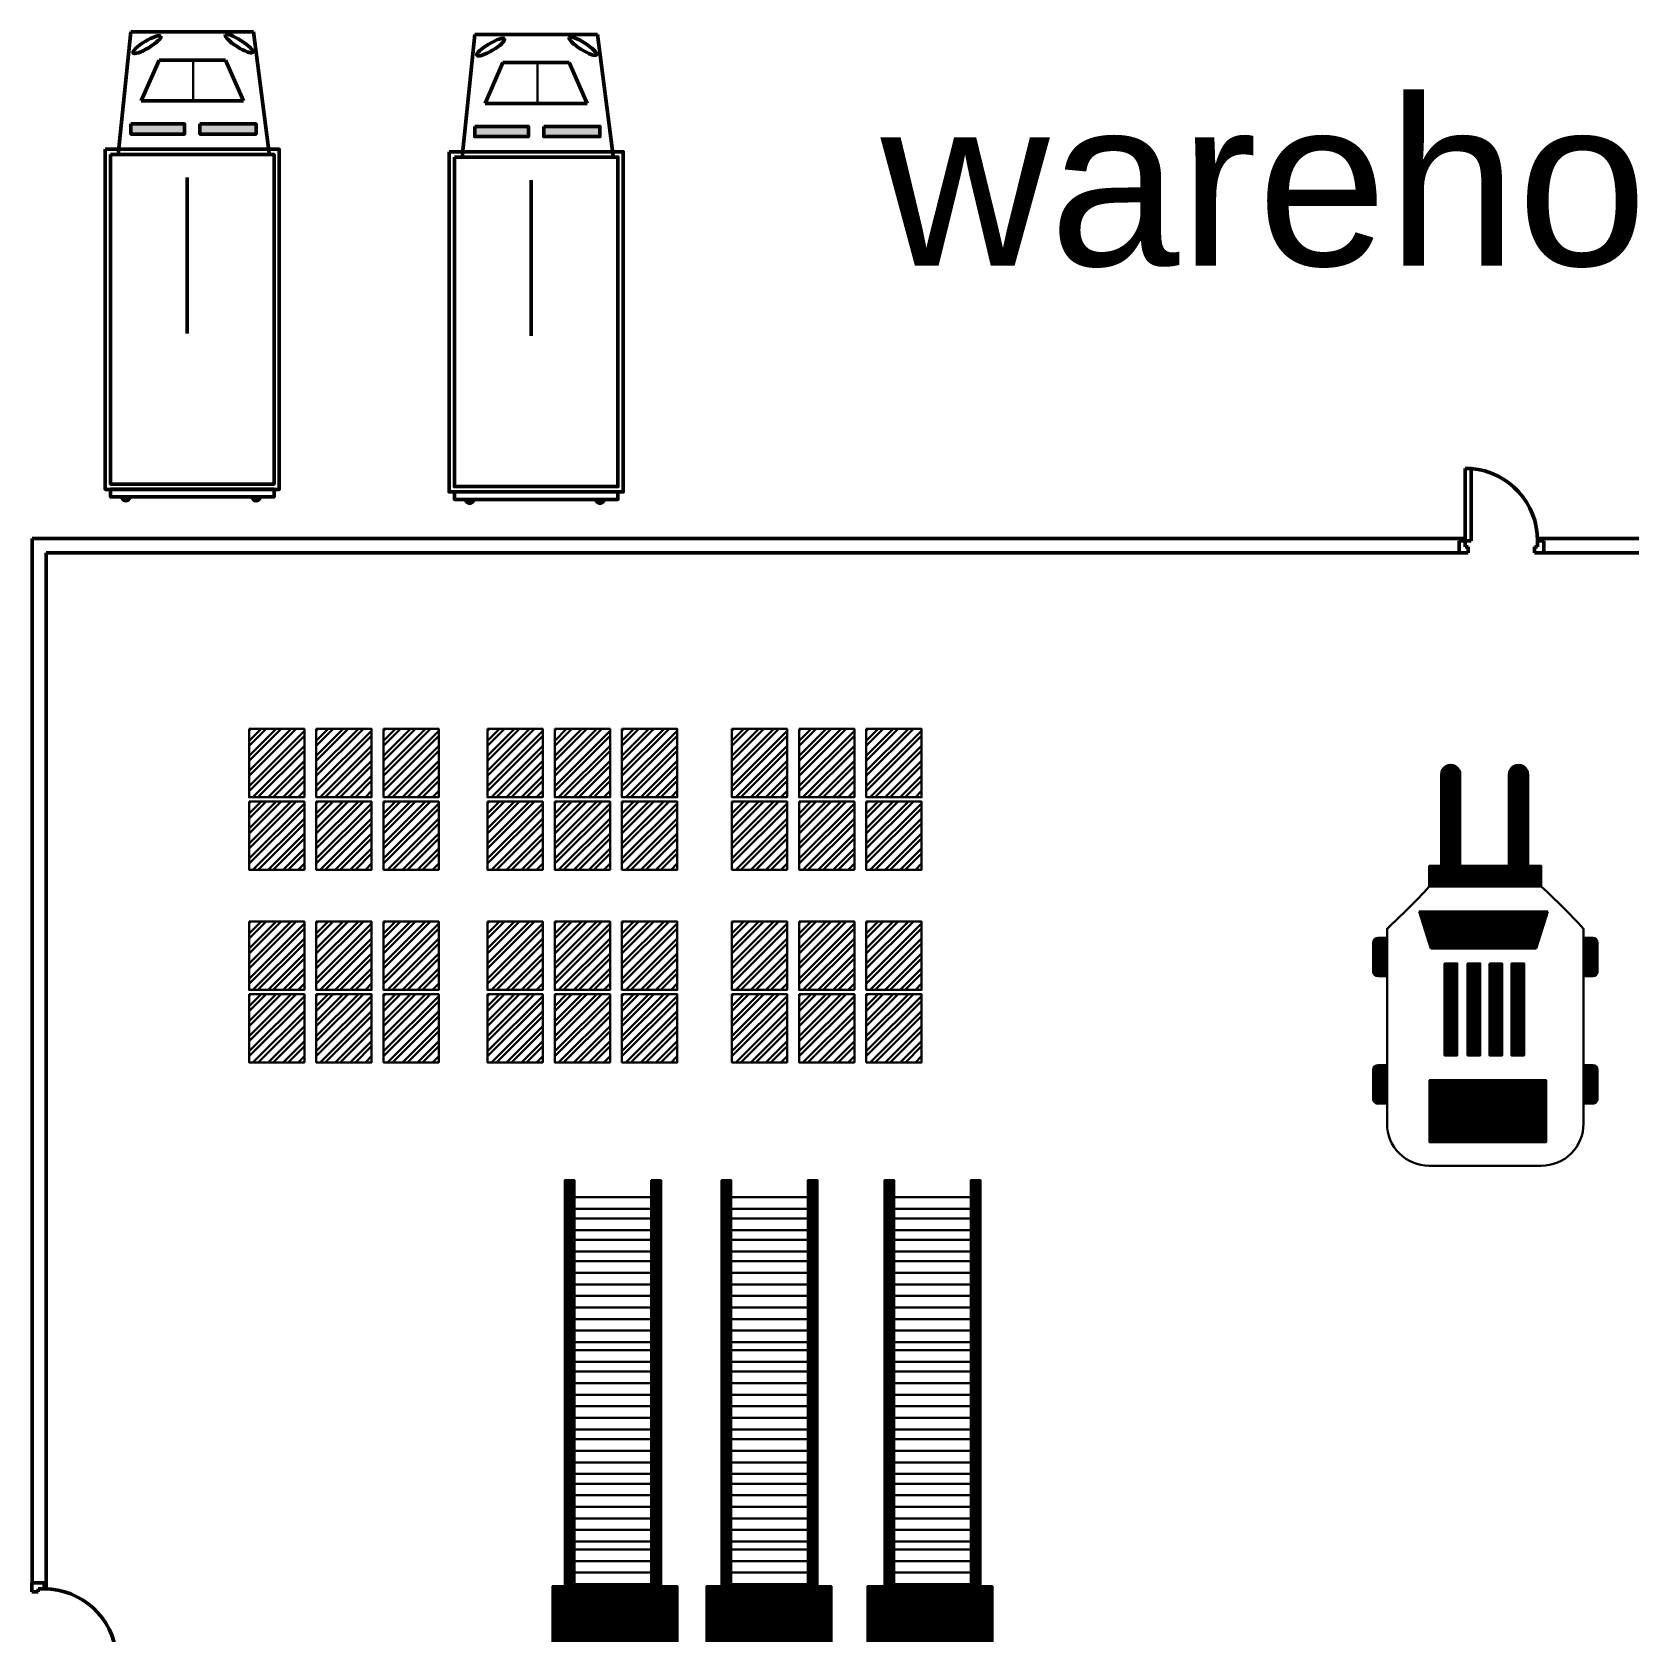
# Model space of a CAD drawing. Header units: feet. Extents: x 9 to 183943, y 42 to 62180.
# Drawn here: x 12800 to 13476, y 41152 to 41830 of the extents above; entities that cross this region are included whole.
import ezdxf

# ---------------------------------------------------------------- set-up
doc = ezdxf.new("R2010")
doc.units = ezdxf.units.FT
doc.header["$LTSCALE"] = 2.5
doc.header["$MEASUREMENT"] = 0
doc.layers.add('1', color=7, linetype='Continuous', lineweight=50)
doc.layers.add('3', color=7, linetype='Continuous', lineweight=30)
doc.styles.get("Standard").update_dxf_attribs({"font": 'arial.ttf'})
pattern_1 = [(45, (11864.1585, 40008.19492), (-0.143763838, 0.143763838), [])]
pattern_2 = [(45, (11864.1585, 40062.19479), (-0.143763838, 0.143763838), [])]
pattern_3 = [(45, (12151.00801, 40437.25002), (-0.083354093, 0.083354093), [])]

msp = doc.modelspace()

# ---------------------------------------------------------------- hatches: boundary and pattern name
at = {"layer": '3'}
h = msp.add_hatch(color=256, dxfattribs=at)
h.dxf.hatch_style = 1
h.set_gradient(color1=(255, 0, 0), color2=(255, 0, 0), tint=1)
h.paths.add_polyline_path([(12841.87, 41790.77), (12841.87, 41786.44), (12864.61, 41786.44), (12864.61, 41790.77)])
h.paths.add_polyline_path([(12987.6, 41789.71), (12987.6, 41785.38), (13010.34, 41785.38), (13010.34, 41789.71)])
h.paths.add_polyline_path([(12894.93, 41786.44), (12894.93, 41790.77), (12871.11, 41790.77), (12871.11, 41786.44)])
h.paths.add_polyline_path([(13016.83, 41789.71), (13016.83, 41785.38), (13040.66, 41785.38), (13040.66, 41789.71)])
h.paths.add_polyline_path([(12841.37, 41632.68), (12838.04, 41632.68, 1)])
h.paths.add_polyline_path([(12896.59, 41632.68), (12893.27, 41632.68, 1)])
h.paths.add_polyline_path([(12987.09, 41631.62), (12983.77, 41631.62, 1)])
h.paths.add_polyline_path([(13042.32, 41631.62), (13038.99, 41631.62, 1)])
h = msp.add_hatch(dxfattribs=at)
h.set_pattern_fill('ANSI32', color=1, scale=12.038418)
h.set_pattern_definition([(45, (12746.29, 40285.492), (-3.192168, 3.192168), []), (45, (12748.418, 40285.492), (-3.192168, 3.192168), [])])
h.paths.add_polyline_path([(12891.94, 41534.31), (12891.94, 41505.36), (12915.37, 41505.36), (12915.37, 41534.31)])
h = msp.add_hatch(dxfattribs=at)
h.set_pattern_fill('ANSI32', color=1, scale=12.038418)
h.set_pattern_definition([(45, (12774.7766, 40285.492), (-3.192168, 3.192168), []), (45, (12776.9047, 40285.492), (-3.192168, 3.192168), [])])
h.paths.add_polyline_path([(12920.43, 41534.31), (12920.43, 41505.36), (12943.86, 41505.36), (12943.86, 41534.31)])
h = msp.add_hatch(dxfattribs=at)
h.set_pattern_fill('ANSI32', color=1, scale=12.038418)
h.set_pattern_definition([(45, (12803.263, 40285.492), (-3.192168, 3.192168), []), (45, (12805.3913, 40285.492), (-3.192168, 3.192168), [])])
h.paths.add_polyline_path([(12948.91, 41534.31), (12948.91, 41505.36), (12972.34, 41505.36), (12972.34, 41534.31)])
h = msp.add_hatch(dxfattribs=at)
h.set_pattern_fill('ANSI32', color=1, scale=12.038418)
h.set_pattern_definition([(45, (12847.3344, 40285.492), (-3.192168, 3.192168), []), (45, (12849.4626, 40285.492), (-3.192168, 3.192168), [])])
h.paths.add_polyline_path([(12992.98, 41534.31), (12992.98, 41505.36), (13016.42, 41505.36), (13016.42, 41534.31)])
h = msp.add_hatch(dxfattribs=at)
h.set_pattern_fill('ANSI32', color=1, scale=12.038418)
h.set_pattern_definition([(45, (12875.821, 40285.492), (-3.192168, 3.192168), []), (45, (12877.949, 40285.492), (-3.192168, 3.192168), [])])
h.paths.add_polyline_path([(13021.47, 41534.31), (13021.47, 41505.36), (13044.9, 41505.36), (13044.9, 41534.31)])
h = msp.add_hatch(dxfattribs=at)
h.set_pattern_fill('ANSI32', color=1, scale=12.038418)
h.set_pattern_definition([(45, (12904.3077, 40285.492), (-3.192168, 3.192168), []), (45, (12906.4358, 40285.492), (-3.192168, 3.192168), [])])
h.paths.add_polyline_path([(13049.96, 41534.31), (13049.96, 41505.36), (13073.39, 41505.36), (13073.39, 41534.31)])
h = msp.add_hatch(dxfattribs=at)
h.set_pattern_fill('ANSI32', color=1, scale=12.038418)
h.set_pattern_definition([(45, (12950.89, 40285.492), (-3.192168, 3.192168), []), (45, (12953.018, 40285.492), (-3.192168, 3.192168), [])])
h.paths.add_polyline_path([(13096.54, 41534.31), (13096.54, 41505.36), (13119.97, 41505.36), (13119.97, 41534.31)])
h = msp.add_hatch(dxfattribs=at)
h.set_pattern_fill('ANSI32', color=1, scale=12.038418)
h.set_pattern_definition([(45, (12979.3766, 40285.492), (-3.192168, 3.192168), []), (45, (12981.5047, 40285.492), (-3.192168, 3.192168), [])])
h.paths.add_polyline_path([(13125.03, 41534.31), (13125.03, 41505.36), (13148.46, 41505.36), (13148.46, 41534.31)])
h = msp.add_hatch(dxfattribs=at)
h.set_pattern_fill('ANSI32', color=1, scale=12.038418)
h.set_pattern_definition([(45, (13007.863, 40285.492), (-3.192168, 3.192168), []), (45, (13009.9913, 40285.492), (-3.192168, 3.192168), [])])
h.paths.add_polyline_path([(13153.51, 41534.31), (13153.51, 41505.36), (13176.94, 41505.36), (13176.94, 41534.31)])
h = msp.add_hatch(dxfattribs=at)
h.set_pattern_fill('ANSI31', color=252, scale=1.626502)
h.set_pattern_definition([(45, (11866.55397, 40008.19492), (-0.143763838, 0.143763838), [])])
h.paths.add_polyline_path([(13396.97, 41470.21), (13405.36, 41470.21), (13405.36, 41475.42), (13396.97, 41475.42)])
edge = h.paths.add_edge_path()
edge.add_line((13397.13, 41514.84), (13397.13, 41475.42))
edge.add_line((13397.13, 41475.42), (13405.27, 41475.42))
edge.add_line((13405.27, 41475.42), (13405.27, 41515.18))
edge.add_arc((13401.2, 41515.01), 4.07, 2.33731, 182.33731)
h = msp.add_hatch(dxfattribs=at)
h.set_pattern_fill('ANSI31', color=252, scale=1.626502)
h.set_pattern_definition([(45, (11895.29969, 40008.19492), (-0.143763838, 0.143763838), [])])
h.paths.add_polyline_path([(13425.72, 41468.14), (13434.1, 41468.14), (13434.1, 41475.42), (13425.72, 41475.42)])
edge = h.paths.add_edge_path()
edge.add_line((13425.87, 41514.84), (13425.87, 41475.42))
edge.add_line((13425.87, 41475.42), (13434.01, 41475.42))
edge.add_line((13434.01, 41475.42), (13434.01, 41515.18))
edge.add_arc((13429.94, 41515.01), 4.07, 2.33731, 182.33731)
h = msp.add_hatch(dxfattribs=at)
h.set_pattern_fill('ANSI32', color=1, scale=12.038418)
h.set_pattern_definition([(45, (12746.29, 40254.708), (-3.192168, 3.192168), []), (45, (12748.418, 40254.708), (-3.192168, 3.192168), [])])
h.paths.add_polyline_path([(12891.94, 41503.52), (12891.94, 41474.58), (12915.37, 41474.58), (12915.37, 41503.52)])
h = msp.add_hatch(dxfattribs=at)
h.set_pattern_fill('ANSI32', color=1, scale=12.038418)
h.set_pattern_definition([(45, (12774.7766, 40254.708), (-3.192168, 3.192168), []), (45, (12776.9047, 40254.708), (-3.192168, 3.192168), [])])
h.paths.add_polyline_path([(12920.43, 41503.52), (12920.43, 41474.58), (12943.86, 41474.58), (12943.86, 41503.52)])
h = msp.add_hatch(dxfattribs=at)
h.set_pattern_fill('ANSI32', color=1, scale=12.038418)
h.set_pattern_definition([(45, (12803.263, 40254.708), (-3.192168, 3.192168), []), (45, (12805.3913, 40254.708), (-3.192168, 3.192168), [])])
h.paths.add_polyline_path([(12948.91, 41503.52), (12948.91, 41474.58), (12972.34, 41474.58), (12972.34, 41503.52)])
h = msp.add_hatch(dxfattribs=at)
h.set_pattern_fill('ANSI32', color=1, scale=12.038418)
h.set_pattern_definition([(45, (12847.3344, 40254.708), (-3.192168, 3.192168), []), (45, (12849.4626, 40254.708), (-3.192168, 3.192168), [])])
h.paths.add_polyline_path([(12992.98, 41503.52), (12992.98, 41474.58), (13016.42, 41474.58), (13016.42, 41503.52)])
h = msp.add_hatch(dxfattribs=at)
h.set_pattern_fill('ANSI32', color=1, scale=12.038418)
h.set_pattern_definition([(45, (12875.821, 40254.708), (-3.192168, 3.192168), []), (45, (12877.949, 40254.708), (-3.192168, 3.192168), [])])
h.paths.add_polyline_path([(13021.47, 41503.52), (13021.47, 41474.58), (13044.9, 41474.58), (13044.9, 41503.52)])
h = msp.add_hatch(dxfattribs=at)
h.set_pattern_fill('ANSI32', color=1, scale=12.038418)
h.set_pattern_definition([(45, (12904.3077, 40254.708), (-3.192168, 3.192168), []), (45, (12906.4358, 40254.708), (-3.192168, 3.192168), [])])
h.paths.add_polyline_path([(13049.96, 41503.52), (13049.96, 41474.58), (13073.39, 41474.58), (13073.39, 41503.52)])
h = msp.add_hatch(dxfattribs=at)
h.set_pattern_fill('ANSI32', color=1, scale=12.038418)
h.set_pattern_definition([(45, (12950.89, 40254.708), (-3.192168, 3.192168), []), (45, (12953.018, 40254.708), (-3.192168, 3.192168), [])])
h.paths.add_polyline_path([(13096.54, 41503.52), (13096.54, 41474.58), (13119.97, 41474.58), (13119.97, 41503.52)])
h = msp.add_hatch(dxfattribs=at)
h.set_pattern_fill('ANSI32', color=1, scale=12.038418)
h.set_pattern_definition([(45, (12979.3766, 40254.708), (-3.192168, 3.192168), []), (45, (12981.5047, 40254.708), (-3.192168, 3.192168), [])])
h.paths.add_polyline_path([(13125.03, 41503.52), (13125.03, 41474.58), (13148.46, 41474.58), (13148.46, 41503.52)])
h = msp.add_hatch(dxfattribs=at)
h.set_pattern_fill('ANSI32', color=1, scale=12.038418)
h.set_pattern_definition([(45, (13007.863, 40254.708), (-3.192168, 3.192168), []), (45, (13009.9913, 40254.708), (-3.192168, 3.192168), [])])
h.paths.add_polyline_path([(13153.51, 41503.52), (13153.51, 41474.58), (13176.94, 41474.58), (13176.94, 41503.52)])
h = msp.add_hatch(dxfattribs=at)
h.set_pattern_fill('ANSI31', color=252, scale=2.994345)
h.set_pattern_definition([(45, (11823.1444, 38582.4645), (-0.26466524, 0.26466524), [])])
h.paths.add_polyline_path([(13392.09, 41467.49), (13439.59, 41467.49), (13439.59, 41476.2), (13392.09, 41476.2)])
h = msp.add_hatch(dxfattribs=at)
h.set_pattern_fill('ANSI31', scale=1.478574)
h.set_pattern_definition([(45, (12004.34691, 40150.37066), (-0.130688722, 0.130688722), [])])
h.paths.add_polyline_path([(13387.88, 41456.96), (13392.72, 41441.24), (13437.46, 41441.24), (13442.29, 41456.96)])
h.paths.add_polyline_path([(13403.97, 41434.9), (13398.6, 41434.9), (13398.6, 41395.86), (13403.97, 41395.86)])
h.paths.add_polyline_path([(13408.36, 41395.86), (13413.72, 41395.86), (13413.72, 41434.9), (13408.36, 41434.9)])
h.paths.add_polyline_path([(13417.63, 41395.86), (13422.99, 41395.86), (13422.99, 41434.9), (13417.63, 41434.9)])
h.paths.add_polyline_path([(13426.9, 41395.86), (13432.27, 41395.86), (13432.27, 41434.9), (13426.9, 41434.9)])
h = msp.add_hatch(dxfattribs=at)
h.set_pattern_fill('ANSI32', color=1, scale=12.038418)
h.set_pattern_definition([(45, (12746.29, 40203.8094), (-3.192168, 3.192168), []), (45, (12748.418, 40203.8094), (-3.192168, 3.192168), [])])
h.paths.add_polyline_path([(12891.94, 41452.63), (12891.94, 41423.68), (12915.37, 41423.68), (12915.37, 41452.63)])
h = msp.add_hatch(dxfattribs=at)
h.set_pattern_fill('ANSI32', color=1, scale=12.038418)
h.set_pattern_definition([(45, (12774.7766, 40203.8094), (-3.192168, 3.192168), []), (45, (12776.9047, 40203.8094), (-3.192168, 3.192168), [])])
h.paths.add_polyline_path([(12920.43, 41452.63), (12920.43, 41423.68), (12943.86, 41423.68), (12943.86, 41452.63)])
h = msp.add_hatch(dxfattribs=at)
h.set_pattern_fill('ANSI32', color=1, scale=12.038418)
h.set_pattern_definition([(45, (12803.263, 40203.8094), (-3.192168, 3.192168), []), (45, (12805.3913, 40203.8094), (-3.192168, 3.192168), [])])
h.paths.add_polyline_path([(12948.91, 41452.63), (12948.91, 41423.68), (12972.34, 41423.68), (12972.34, 41452.63)])
h = msp.add_hatch(dxfattribs=at)
h.set_pattern_fill('ANSI32', color=1, scale=12.038418)
h.set_pattern_definition([(45, (12847.3344, 40203.8094), (-3.192168, 3.192168), []), (45, (12849.4626, 40203.8094), (-3.192168, 3.192168), [])])
h.paths.add_polyline_path([(12992.98, 41452.63), (12992.98, 41423.68), (13016.42, 41423.68), (13016.42, 41452.63)])
h = msp.add_hatch(dxfattribs=at)
h.set_pattern_fill('ANSI32', color=1, scale=12.038418)
h.set_pattern_definition([(45, (12875.821, 40203.8094), (-3.192168, 3.192168), []), (45, (12877.949, 40203.8094), (-3.192168, 3.192168), [])])
h.paths.add_polyline_path([(13021.47, 41452.63), (13021.47, 41423.68), (13044.9, 41423.68), (13044.9, 41452.63)])
h = msp.add_hatch(dxfattribs=at)
h.set_pattern_fill('ANSI32', color=1, scale=12.038418)
h.set_pattern_definition([(45, (12904.3077, 40203.8094), (-3.192168, 3.192168), []), (45, (12906.4358, 40203.8094), (-3.192168, 3.192168), [])])
h.paths.add_polyline_path([(13049.96, 41452.63), (13049.96, 41423.68), (13073.39, 41423.68), (13073.39, 41452.63)])
h = msp.add_hatch(dxfattribs=at)
h.set_pattern_fill('ANSI32', color=1, scale=12.038418)
h.set_pattern_definition([(45, (12950.89, 40203.8094), (-3.192168, 3.192168), []), (45, (12953.018, 40203.8094), (-3.192168, 3.192168), [])])
h.paths.add_polyline_path([(13096.54, 41452.63), (13096.54, 41423.68), (13119.97, 41423.68), (13119.97, 41452.63)])
h = msp.add_hatch(dxfattribs=at)
h.set_pattern_fill('ANSI32', color=1, scale=12.038418)
h.set_pattern_definition([(45, (12979.3766, 40203.8094), (-3.192168, 3.192168), []), (45, (12981.5047, 40203.8094), (-3.192168, 3.192168), [])])
h.paths.add_polyline_path([(13125.03, 41452.63), (13125.03, 41423.68), (13148.46, 41423.68), (13148.46, 41452.63)])
h = msp.add_hatch(dxfattribs=at)
h.set_pattern_fill('ANSI32', color=1, scale=12.038418)
h.set_pattern_definition([(45, (13007.863, 40203.8094), (-3.192168, 3.192168), []), (45, (13009.9913, 40203.8094), (-3.192168, 3.192168), [])])
h.paths.add_polyline_path([(13153.51, 41452.63), (13153.51, 41423.68), (13176.94, 41423.68), (13176.94, 41452.63)])
h = msp.add_hatch(dxfattribs=at)
h.set_pattern_fill('ANSI31', color=18, scale=1.626502)
h.set_pattern_definition(pattern_2)
h.paths.add_polyline_path([(13368.32, 41443.77, -0.414214), (13370.28, 41445.73), (13374.2, 41445.73), (13374.2, 41429.43), (13370.28, 41429.43, -0.414214), (13368.32, 41431.38)])
h = msp.add_hatch(dxfattribs=at)
h.set_pattern_fill('ANSI31', color=18, scale=1.626502)
h.set_pattern_definition(pattern_2)
h.paths.add_polyline_path([(13463.36, 41443.77, 0.414214), (13461.4, 41445.73), (13457.48, 41445.73), (13457.48, 41429.43), (13461.4, 41429.43, 0.414214), (13463.36, 41431.38)])
h = msp.add_hatch(dxfattribs=at)
h.set_pattern_fill('ANSI32', color=1, scale=12.038418)
h.set_pattern_definition([(45, (12746.29, 40173.0255), (-3.192168, 3.192168), []), (45, (12748.418, 40173.0255), (-3.192168, 3.192168), [])])
h.paths.add_polyline_path([(12891.94, 41421.84), (12891.94, 41392.9), (12915.37, 41392.9), (12915.37, 41421.84)])
h = msp.add_hatch(dxfattribs=at)
h.set_pattern_fill('ANSI32', color=1, scale=12.038418)
h.set_pattern_definition([(45, (12774.7766, 40173.0255), (-3.192168, 3.192168), []), (45, (12776.9047, 40173.0255), (-3.192168, 3.192168), [])])
h.paths.add_polyline_path([(12920.43, 41421.84), (12920.43, 41392.9), (12943.86, 41392.9), (12943.86, 41421.84)])
h = msp.add_hatch(dxfattribs=at)
h.set_pattern_fill('ANSI32', color=1, scale=12.038418)
h.set_pattern_definition([(45, (12803.263, 40173.0255), (-3.192168, 3.192168), []), (45, (12805.3913, 40173.0255), (-3.192168, 3.192168), [])])
h.paths.add_polyline_path([(12948.91, 41421.84), (12948.91, 41392.9), (12972.34, 41392.9), (12972.34, 41421.84)])
h = msp.add_hatch(dxfattribs=at)
h.set_pattern_fill('ANSI32', color=1, scale=12.038418)
h.set_pattern_definition([(45, (12847.3344, 40173.0255), (-3.192168, 3.192168), []), (45, (12849.4626, 40173.0255), (-3.192168, 3.192168), [])])
h.paths.add_polyline_path([(12992.98, 41421.84), (12992.98, 41392.9), (13016.42, 41392.9), (13016.42, 41421.84)])
h = msp.add_hatch(dxfattribs=at)
h.set_pattern_fill('ANSI32', color=1, scale=12.038418)
h.set_pattern_definition([(45, (12875.821, 40173.0255), (-3.192168, 3.192168), []), (45, (12877.949, 40173.0255), (-3.192168, 3.192168), [])])
h.paths.add_polyline_path([(13021.47, 41421.84), (13021.47, 41392.9), (13044.9, 41392.9), (13044.9, 41421.84)])
h = msp.add_hatch(dxfattribs=at)
h.set_pattern_fill('ANSI32', color=1, scale=12.038418)
h.set_pattern_definition([(45, (12904.3077, 40173.0255), (-3.192168, 3.192168), []), (45, (12906.4358, 40173.0255), (-3.192168, 3.192168), [])])
h.paths.add_polyline_path([(13049.96, 41421.84), (13049.96, 41392.9), (13073.39, 41392.9), (13073.39, 41421.84)])
h = msp.add_hatch(dxfattribs=at)
h.set_pattern_fill('ANSI32', color=1, scale=12.038418)
h.set_pattern_definition([(45, (12950.89, 40173.0255), (-3.192168, 3.192168), []), (45, (12953.018, 40173.0255), (-3.192168, 3.192168), [])])
h.paths.add_polyline_path([(13096.54, 41421.84), (13096.54, 41392.9), (13119.97, 41392.9), (13119.97, 41421.84)])
h = msp.add_hatch(dxfattribs=at)
h.set_pattern_fill('ANSI32', color=1, scale=12.038418)
h.set_pattern_definition([(45, (12979.3766, 40173.0255), (-3.192168, 3.192168), []), (45, (12981.5047, 40173.0255), (-3.192168, 3.192168), [])])
h.paths.add_polyline_path([(13125.03, 41421.84), (13125.03, 41392.9), (13148.46, 41392.9), (13148.46, 41421.84)])
h = msp.add_hatch(dxfattribs=at)
h.set_pattern_fill('ANSI32', color=1, scale=12.038418)
h.set_pattern_definition([(45, (13007.863, 40173.0255), (-3.192168, 3.192168), []), (45, (13009.9913, 40173.0255), (-3.192168, 3.192168), [])])
h.paths.add_polyline_path([(13153.51, 41421.84), (13153.51, 41392.9), (13176.94, 41392.9), (13176.94, 41421.84)])
h = msp.add_hatch(dxfattribs=at)
h.set_pattern_fill('ANSI31', color=18, scale=1.626502)
h.set_pattern_definition(pattern_1)
h.paths.add_polyline_path([(13374.2, 41375.43), (13370.28, 41375.43, -0.414214), (13368.32, 41377.38), (13368.32, 41389.77, -0.414214), (13370.28, 41391.73), (13374.2, 41391.73)])
h = msp.add_hatch(dxfattribs=at)
h.set_pattern_fill('ANSI31', color=18, scale=1.626502)
h.set_pattern_definition(pattern_1)
h.paths.add_polyline_path([(13457.48, 41375.43), (13461.4, 41375.43, 0.414214), (13463.36, 41377.38), (13463.36, 41389.77, 0.414214), (13461.4, 41391.73), (13457.48, 41391.73)])
h = msp.add_hatch(dxfattribs=at)
h.set_pattern_fill('ANSI31', color=252, scale=2.056785)
h.set_pattern_definition([(45, (11453.19669, 39635.93178), (-0.18179579, 0.18179579), [])])
h.paths.add_polyline_path([(13392.26, 41385.44), (13392.26, 41359.04), (13441.62, 41359.04), (13441.62, 41385.44)])
h = msp.add_hatch(dxfattribs=at)
h.set_pattern_fill('ANSI31', color=252, scale=0.943044)
h.set_pattern_definition(pattern_3)
h.paths.add_polyline_path([(13029.92, 41342.95), (13025.78, 41342.95), (13025.78, 41170.94), (13029.92, 41170.94)])
h.paths.add_polyline_path([(13066.52, 41342.95), (13062.37, 41342.95), (13062.37, 41170.94), (13066.52, 41170.94)])
h.paths.add_polyline_path([(13096.32, 41342.95), (13092.17, 41342.95), (13092.17, 41170.94), (13096.32, 41170.94)])
h.paths.add_polyline_path([(13132.91, 41342.95), (13128.76, 41342.95), (13128.76, 41170.94), (13132.91, 41170.94)])
h.paths.add_polyline_path([(13165.35, 41342.95), (13161.2, 41342.95), (13161.2, 41170.94), (13165.35, 41170.94)])
h.paths.add_polyline_path([(13201.94, 41342.95), (13197.79, 41342.95), (13197.79, 41170.94), (13201.94, 41170.94)])
h = msp.add_hatch(dxfattribs=at)
h.set_pattern_fill('ANSI31', color=252, scale=0.943044)
h.set_pattern_definition(pattern_3)
h.paths.add_polyline_path([(13073.46, 41170.83), (13020.51, 41170.83), (13020.51, 41121.57), (13073.46, 41121.57)])
h.paths.add_polyline_path([(13085.77, 41170.83), (13085.77, 41121.57), (13138.71, 41121.57), (13138.71, 41170.83)])
h.paths.add_polyline_path([(13154.05, 41170.83), (13154.05, 41121.57), (13206.99, 41121.57), (13206.99, 41170.83)])

# ---------------------------------------------------------------- linework, layer by layer
at = {"layer": '1'}
for p, q in [((12836.46, 41777.78), (12841.87, 41829.76)), ((12841.87, 41829.76), (12893.85, 41829.76)), ((12893.85, 41829.76), (12900.61, 41777.24)), ((12982.18, 41776.72), (12987.6, 41828.69)), ((12987.6, 41828.69), (13039.57, 41828.69)), ((13039.57, 41828.69), (13046.34, 41776.18)), ((12853.78, 41817.84), (12846.2, 41800.52)), ((12881.94, 41817.84), (12853.78, 41817.84)), ((12889.52, 41800.52), (12881.94, 41817.84)), ((12999.51, 41816.78), (12991.93, 41799.46)), ((13027.66, 41816.78), (12999.51, 41816.78)), ((13035.24, 41799.46), (13027.66, 41816.78)), ((12846.2, 41800.52), (12849.45, 41800.52)), ((12848.37, 41800.52), (12889.52, 41800.52)), ((12991.93, 41799.46), (12995.18, 41799.46)), ((12994.09, 41799.46), (13035.24, 41799.46)), ((12865.69, 41768.03), (12865.69, 41701.98)), ((13011.42, 41766.97), (13011.42, 41700.92)), ((13409.91, 41644.74), (13407.35, 41644.74)), ((13407.35, 41644.74), (13407.35, 41614.05)), ((13409.91, 41614.05), (13409.91, 41644.74)), ((12800, 41615), (13407.35, 41615)), ((12800, 41615), (13407.35, 41615)), ((12800, 41172.3), (12800, 41615)), ((12800, 41172.3), (12800, 41615)), ((13404.8, 41614.05), (13404.8, 41608.94)), ((13407.35, 41614.05), (13404.8, 41614.05)), ((13407.35, 41614.05), (13409.91, 41614.05)), ((13407.35, 41611.49), (13407.35, 41614.05)), ((13408.63, 41611.49), (13407.35, 41611.49)), ((13408.63, 41608.94), (13408.63, 41611.49)), ((13436.76, 41608.94), (13436.76, 41611.49)), ((13436.76, 41611.49), (13438.04, 41611.49)), ((13438.02, 41615), (14086.35, 41615)), ((13438.02, 41615), (13760, 41615)), ((13438.04, 41614.05), (13438.04, 41614.05)), ((13438.04, 41611.49), (13438.04, 41614.05)), ((13438.04, 41614.05), (13440.6, 41614.05)), ((13440.6, 41614.05), (13440.6, 41608.94)), ((12806, 41609), (13408.63, 41609)), ((12806, 41169.72), (12806, 41609)), ((13404.8, 41608.94), (13408.63, 41608.94)), ((13436.76, 41609), (14087.63, 41609)), ((13440.6, 41608.94), (13436.76, 41608.94)), ((12805.05, 41172.3), (12799.94, 41172.3)), ((12799.94, 41172.3), (12799.94, 41168.46)), ((12802.49, 41168.46), (12802.49, 41169.74)), ((12802.49, 41169.74), (12805.05, 41169.74)), ((12805.05, 41169.74), (12805.05, 41172.3)), ((12805.05, 41169.74), (12805.05, 41169.74)), ((12799.94, 41168.46), (12802.49, 41168.46))]:
    msp.add_line(p, q, dxfattribs=at)
for points in [[(12841.87, 41790.77), (12864.61, 41790.77), (12864.61, 41786.44), (12841.87, 41786.44)], [(12871.11, 41790.77), (12894.93, 41790.77), (12894.93, 41786.44), (12871.11, 41786.44)], [(12987.6, 41789.71), (13010.34, 41789.71), (13010.34, 41785.38), (12987.6, 41785.38)], [(13016.83, 41789.71), (13040.66, 41789.71), (13040.66, 41785.38), (13016.83, 41785.38)], [(12830.96, 41780.03), (12904.76, 41780.03), (12904.76, 41635.84), (12830.96, 41635.84)], [(12976.68, 41778.97), (13050.49, 41778.97), (13050.49, 41634.78), (12976.68, 41634.78)], [(12833.21, 41777.78), (12902.51, 41777.78), (12902.51, 41638.09), (12833.21, 41638.09)], [(12978.93, 41776.72), (13048.24, 41776.72), (13048.24, 41637.03), (12978.93, 41637.03)], [(12833.21, 41635.93), (12902.51, 41635.93), (12902.51, 41632.68), (12833.21, 41632.68)], [(12978.93, 41634.87), (13048.24, 41634.87), (13048.24, 41631.62), (12978.93, 41631.62)]]:
    msp.add_lwpolyline(points, close=True, dxfattribs=at)
for centre, radius, start, end in [((13407.15, 41613.97), 30.89, 0.14634, 84.87455), ((12839.7, 41632.68), 1.66, 167.47119, 12.52881), ((12894.93, 41632.68), 1.66, 167.47119, 12.52881), ((12985.43, 41631.62), 1.66, 167.47119, 12.52881), ((13040.66, 41631.62), 1.66, 167.47119, 12.52881), ((12804.97, 41138.85), 30.89, 5.12545, 89.85366)]:
    msp.add_arc(centre, radius, start, end, dxfattribs=at)
for centre, major_axis in [((12848.63, 41824.4), (5.87, 3.52)), ((12887.68, 41824.83), (-5.78, 3.68)), ((12994.35, 41823.34), (5.87, 3.52)), ((13033.4, 41823.77), (-5.78, 3.68))]:
    msp.add_ellipse(centre, major_axis=major_axis, ratio=0.223607, dxfattribs=at)
at = {"layer": '3'}
for p, q in [((12868.28, 41817.78), (12868.28, 41800.52)), ((13014.17, 41816.61), (13014.17, 41799.35)), ((13405.27, 41476.2), (13397.13, 41476.2)), ((13442.29, 41456.96), (13387.88, 41456.96)), ((13387.88, 41456.96), (13392.72, 41441.24)), ((13442.29, 41456.96), (13437.46, 41441.24)), ((13368.32, 41443.77), (13368.32, 41431.38)), ((13374.2, 41445.73), (13370.28, 41445.73)), ((13374.2, 41446.02), (13374.2, 41428.46)), ((13437.46, 41441.24), (13392.72, 41441.24)), ((13457.48, 41446.02), (13457.48, 41428.46)), ((13457.48, 41445.73), (13461.4, 41445.73)), ((13463.36, 41443.77), (13463.36, 41431.38)), ((13370.28, 41429.43), (13374.2, 41429.43)), ((13461.4, 41429.43), (13457.48, 41429.43)), ((13368.32, 41389.77), (13368.32, 41377.38)), ((13374.2, 41391.73), (13370.28, 41391.73)), ((13374.2, 41392.02), (13374.2, 41375.11)), ((13457.48, 41391.73), (13461.4, 41391.73)), ((13463.36, 41389.77), (13463.36, 41377.38)), ((13370.28, 41375.43), (13374.2, 41375.43)), ((13461.4, 41375.43), (13457.48, 41375.43))]:
    msp.add_line(p, q, dxfattribs=at)
for points in [[(12891.94, 41534.31), (12915.37, 41534.31), (12915.37, 41505.36), (12891.94, 41505.36)], [(12920.43, 41534.31), (12943.86, 41534.31), (12943.86, 41505.36), (12920.43, 41505.36)], [(12948.91, 41534.31), (12972.34, 41534.31), (12972.34, 41505.36), (12948.91, 41505.36)], [(12992.98, 41534.31), (13016.42, 41534.31), (13016.42, 41505.36), (12992.98, 41505.36)], [(13021.47, 41534.31), (13044.9, 41534.31), (13044.9, 41505.36), (13021.47, 41505.36)], [(13049.96, 41534.31), (13073.39, 41534.31), (13073.39, 41505.36), (13049.96, 41505.36)], [(13096.54, 41534.31), (13119.97, 41534.31), (13119.97, 41505.36), (13096.54, 41505.36)], [(13125.03, 41534.31), (13148.46, 41534.31), (13148.46, 41505.36), (13125.03, 41505.36)], [(13153.51, 41534.31), (13176.94, 41534.31), (13176.94, 41505.36), (13153.51, 41505.36)], [(12891.94, 41503.52), (12915.37, 41503.52), (12915.37, 41474.58), (12891.94, 41474.58)], [(12920.43, 41503.52), (12943.86, 41503.52), (12943.86, 41474.58), (12920.43, 41474.58)], [(12948.91, 41503.52), (12972.34, 41503.52), (12972.34, 41474.58), (12948.91, 41474.58)], [(12992.98, 41503.52), (13016.42, 41503.52), (13016.42, 41474.58), (12992.98, 41474.58)], [(13021.47, 41503.52), (13044.9, 41503.52), (13044.9, 41474.58), (13021.47, 41474.58)], [(13049.96, 41503.52), (13073.39, 41503.52), (13073.39, 41474.58), (13049.96, 41474.58)], [(13096.54, 41503.52), (13119.97, 41503.52), (13119.97, 41474.58), (13096.54, 41474.58)], [(13125.03, 41503.52), (13148.46, 41503.52), (13148.46, 41474.58), (13125.03, 41474.58)], [(13153.51, 41503.52), (13176.94, 41503.52), (13176.94, 41474.58), (13153.51, 41474.58)], [(13392.09, 41467.49), (13439.59, 41467.49), (13439.59, 41476.2), (13392.09, 41476.2)], [(12891.94, 41452.63), (12915.37, 41452.63), (12915.37, 41423.68), (12891.94, 41423.68)], [(12920.43, 41452.63), (12943.86, 41452.63), (12943.86, 41423.68), (12920.43, 41423.68)], [(12948.91, 41452.63), (12972.34, 41452.63), (12972.34, 41423.68), (12948.91, 41423.68)], [(12992.98, 41452.63), (13016.42, 41452.63), (13016.42, 41423.68), (12992.98, 41423.68)], [(13021.47, 41452.63), (13044.9, 41452.63), (13044.9, 41423.68), (13021.47, 41423.68)], [(13049.96, 41452.63), (13073.39, 41452.63), (13073.39, 41423.68), (13049.96, 41423.68)], [(13096.54, 41452.63), (13119.97, 41452.63), (13119.97, 41423.68), (13096.54, 41423.68)], [(13125.03, 41452.63), (13148.46, 41452.63), (13148.46, 41423.68), (13125.03, 41423.68)], [(13153.51, 41452.63), (13176.94, 41452.63), (13176.94, 41423.68), (13153.51, 41423.68)], [(13398.6, 41434.9), (13403.97, 41434.9), (13403.97, 41395.86), (13398.6, 41395.86)], [(13408.36, 41434.9), (13413.72, 41434.9), (13413.72, 41395.86), (13408.36, 41395.86)], [(13417.63, 41434.9), (13422.99, 41434.9), (13422.99, 41395.86), (13417.63, 41395.86)], [(13426.9, 41434.9), (13432.27, 41434.9), (13432.27, 41395.86), (13426.9, 41395.86)], [(12891.94, 41421.84), (12915.37, 41421.84), (12915.37, 41392.9), (12891.94, 41392.9)], [(12920.43, 41421.84), (12943.86, 41421.84), (12943.86, 41392.9), (12920.43, 41392.9)], [(12948.91, 41421.84), (12972.34, 41421.84), (12972.34, 41392.9), (12948.91, 41392.9)], [(12992.98, 41421.84), (13016.42, 41421.84), (13016.42, 41392.9), (12992.98, 41392.9)], [(13021.47, 41421.84), (13044.9, 41421.84), (13044.9, 41392.9), (13021.47, 41392.9)], [(13049.96, 41421.84), (13073.39, 41421.84), (13073.39, 41392.9), (13049.96, 41392.9)], [(13096.54, 41421.84), (13119.97, 41421.84), (13119.97, 41392.9), (13096.54, 41392.9)], [(13125.03, 41421.84), (13148.46, 41421.84), (13148.46, 41392.9), (13125.03, 41392.9)], [(13153.51, 41421.84), (13176.94, 41421.84), (13176.94, 41392.9), (13153.51, 41392.9)], [(13392.26, 41385.44), (13441.62, 41385.44), (13441.62, 41359.04), (13392.26, 41359.04)], [(13025.78, 41342.95), (13029.92, 41342.95), (13029.92, 41170.94), (13025.78, 41170.94)], [(13062.37, 41342.95), (13066.52, 41342.95), (13066.52, 41170.94), (13062.37, 41170.94)], [(13092.17, 41342.95), (13096.32, 41342.95), (13096.32, 41170.94), (13092.17, 41170.94)], [(13128.76, 41342.95), (13132.91, 41342.95), (13132.91, 41170.94), (13128.76, 41170.94)], [(13161.2, 41342.95), (13165.35, 41342.95), (13165.35, 41170.94), (13161.2, 41170.94)], [(13197.79, 41342.95), (13201.94, 41342.95), (13201.94, 41170.94), (13197.79, 41170.94)], [(13029.92, 41335.78), (13062.37, 41335.78), (13062.37, 41330.88), (13029.92, 41330.88)], [(13096.32, 41335.78), (13128.76, 41335.78), (13128.76, 41330.88), (13096.32, 41330.88)], [(13165.35, 41335.78), (13197.79, 41335.78), (13197.79, 41330.88), (13165.35, 41330.88)], [(13029.92, 41326.73), (13062.37, 41326.73), (13062.37, 41321.83), (13029.92, 41321.83)], [(13096.32, 41326.73), (13128.76, 41326.73), (13128.76, 41321.83), (13096.32, 41321.83)], [(13165.35, 41326.73), (13197.79, 41326.73), (13197.79, 41321.83), (13165.35, 41321.83)], [(13029.92, 41317.68), (13062.37, 41317.68), (13062.37, 41312.77), (13029.92, 41312.77)], [(13096.32, 41317.68), (13128.76, 41317.68), (13128.76, 41312.77), (13096.32, 41312.77)], [(13165.35, 41317.68), (13197.79, 41317.68), (13197.79, 41312.77), (13165.35, 41312.77)], [(13029.92, 41308.62), (13062.37, 41308.62), (13062.37, 41303.72), (13029.92, 41303.72)], [(13096.32, 41308.62), (13128.76, 41308.62), (13128.76, 41303.72), (13096.32, 41303.72)], [(13165.35, 41308.62), (13197.79, 41308.62), (13197.79, 41303.72), (13165.35, 41303.72)], [(13029.92, 41298.81), (13062.37, 41298.81), (13062.37, 41293.91), (13029.92, 41293.91)], [(13096.32, 41298.81), (13128.76, 41298.81), (13128.76, 41293.91), (13096.32, 41293.91)], [(13165.35, 41298.81), (13197.79, 41298.81), (13197.79, 41293.91), (13165.35, 41293.91)], [(13029.92, 41289.01), (13062.37, 41289.01), (13062.37, 41284.1), (13029.92, 41284.1)], [(13096.32, 41289.01), (13128.76, 41289.01), (13128.76, 41284.1), (13096.32, 41284.1)], [(13165.35, 41289.01), (13197.79, 41289.01), (13197.79, 41284.1), (13165.35, 41284.1)], [(13029.92, 41279.2), (13062.37, 41279.2), (13062.37, 41274.3), (13029.92, 41274.3)], [(13096.32, 41279.2), (13128.76, 41279.2), (13128.76, 41274.3), (13096.32, 41274.3)], [(13165.35, 41279.2), (13197.79, 41279.2), (13197.79, 41274.3), (13165.35, 41274.3)], [(13029.92, 41270.9), (13062.37, 41270.9), (13062.37, 41266), (13029.92, 41266)], [(13096.32, 41270.9), (13128.76, 41270.9), (13128.76, 41266), (13096.32, 41266)], [(13165.35, 41270.9), (13197.79, 41270.9), (13197.79, 41266), (13165.35, 41266)], [(13029.92, 41261.85), (13062.37, 41261.85), (13062.37, 41256.94), (13029.92, 41256.94)], [(13096.32, 41261.85), (13128.76, 41261.85), (13128.76, 41256.94), (13096.32, 41256.94)], [(13165.35, 41261.85), (13197.79, 41261.85), (13197.79, 41256.94), (13165.35, 41256.94)], [(13029.92, 41252.04), (13062.37, 41252.04), (13062.37, 41247.14), (13029.92, 41247.14)], [(13096.32, 41252.04), (13128.76, 41252.04), (13128.76, 41247.14), (13096.32, 41247.14)], [(13165.35, 41252.04), (13197.79, 41252.04), (13197.79, 41247.14), (13165.35, 41247.14)], [(13029.92, 41242.23), (13062.37, 41242.23), (13062.37, 41237.33), (13029.92, 41237.33)], [(13096.32, 41242.23), (13128.76, 41242.23), (13128.76, 41237.33), (13096.32, 41237.33)], [(13165.35, 41242.23), (13197.79, 41242.23), (13197.79, 41237.33), (13165.35, 41237.33)], [(13029.92, 41233.18), (13062.37, 41233.18), (13062.37, 41228.28), (13029.92, 41228.28)], [(13096.32, 41233.18), (13128.76, 41233.18), (13128.76, 41228.28), (13096.32, 41228.28)], [(13165.35, 41233.18), (13197.79, 41233.18), (13197.79, 41228.28), (13165.35, 41228.28)], [(13029.92, 41223.37), (13062.37, 41223.37), (13062.37, 41218.47), (13029.92, 41218.47)], [(13096.32, 41223.37), (13128.76, 41223.37), (13128.76, 41218.47), (13096.32, 41218.47)], [(13165.35, 41223.37), (13197.79, 41223.37), (13197.79, 41218.47), (13165.35, 41218.47)], [(13029.92, 41214.32), (13062.37, 41214.32), (13062.37, 41209.41), (13029.92, 41209.41)], [(13096.32, 41214.32), (13128.76, 41214.32), (13128.76, 41209.41), (13096.32, 41209.41)], [(13165.35, 41214.32), (13197.79, 41214.32), (13197.79, 41209.41), (13165.35, 41209.41)], [(13029.92, 41204.51), (13062.37, 41204.51), (13062.37, 41199.61), (13029.92, 41199.61)], [(13096.32, 41204.51), (13128.76, 41204.51), (13128.76, 41199.61), (13096.32, 41199.61)], [(13165.35, 41204.51), (13197.79, 41204.51), (13197.79, 41199.61), (13165.35, 41199.61)], [(13029.92, 41194.7), (13062.37, 41194.7), (13062.37, 41189.8), (13029.92, 41189.8)], [(13096.32, 41194.7), (13128.76, 41194.7), (13128.76, 41189.8), (13096.32, 41189.8)], [(13165.35, 41194.7), (13197.79, 41194.7), (13197.79, 41189.8), (13165.35, 41189.8)], [(13029.92, 41186.4), (13062.37, 41186.4), (13062.37, 41181.5), (13029.92, 41181.5)], [(13096.32, 41186.4), (13128.76, 41186.4), (13128.76, 41181.5), (13096.32, 41181.5)], [(13165.35, 41186.4), (13197.79, 41186.4), (13197.79, 41181.5), (13165.35, 41181.5)], [(13029.92, 41176.6), (13062.37, 41176.6), (13062.37, 41171.69), (13029.92, 41171.69)], [(13096.32, 41176.6), (13128.76, 41176.6), (13128.76, 41171.69), (13096.32, 41171.69)], [(13165.35, 41176.6), (13197.79, 41176.6), (13197.79, 41171.69), (13165.35, 41171.69)], [(13020.51, 41170.83), (13073.46, 41170.83), (13073.46, 41121.57), (13020.51, 41121.57)], [(13085.77, 41170.83), (13138.71, 41170.83), (13138.71, 41121.57), (13085.77, 41121.57)], [(13154.05, 41170.83), (13206.99, 41170.83), (13206.99, 41121.57), (13154.05, 41121.57)]]:
    msp.add_lwpolyline(points, close=True, dxfattribs=at)
for points in [[(13397.13, 41476.2), (13397.13, 41514.84, -1.041649), (13405.27, 41514.84), (13405.27, 41476.2)], [(13425.87, 41476.2), (13425.87, 41514.84, -1.041649), (13434.01, 41514.84), (13434.01, 41476.2)]]:
    msp.add_lwpolyline(points, format="xyb", dxfattribs=at)
msp.add_lwpolyline([(13392.09, 41467.49), (13439.59, 41467.49, -0.019246), (13457.48, 41449.6), (13457.48, 41366.97, -0.414214), (13439.59, 41349.08), (13392.09, 41349.08, -0.414214), (13374.2, 41366.97), (13374.2, 41449.6, 0.024853)], format="xyb", close=True, dxfattribs=at)
for centre in [(13027.69, 41163.61), (13037.49, 41163.61), (13046.93, 41163.61), (13055.98, 41163.61), (13065.41, 41163.61), (13092.95, 41163.61), (13102.75, 41163.61), (13112.18, 41163.61), (13121.24, 41163.61), (13130.67, 41163.61), (13161.22, 41163.61), (13171.03, 41163.61), (13180.46, 41163.61), (13189.51, 41163.61), (13198.94, 41163.61), (13032.21, 41154.93), (13042.02, 41154.93), (13051.45, 41154.93), (13061.26, 41154.93), (13097.47, 41154.93), (13107.28, 41154.93), (13116.71, 41154.93), (13126.52, 41154.93), (13165.75, 41154.93), (13175.56, 41154.93), (13184.99, 41154.93), (13194.79, 41154.93)]:
    msp.add_circle(centre, 2.7, dxfattribs=at)
for centre, start, end in [((13370.28, 41443.77), 90, 180), ((13461.4, 41443.77), 0, 90), ((13370.28, 41431.38), 180, 270), ((13461.4, 41431.38), 270, 0), ((13370.28, 41389.77), 90, 180), ((13461.4, 41389.77), 0, 90), ((13370.28, 41377.38), 180, 270), ((13461.4, 41377.38), 270, 0)]:
    msp.add_arc(centre, 1.96, start, end, dxfattribs=at)

# ---------------------------------------------------------------- texts
at = {"layer": '1'}
msp.add_text('warehouse', height=70.908, dxfattribs=at).set_placement((13159.6, 41730.7))

doc.saveas('drawing.dxf')
